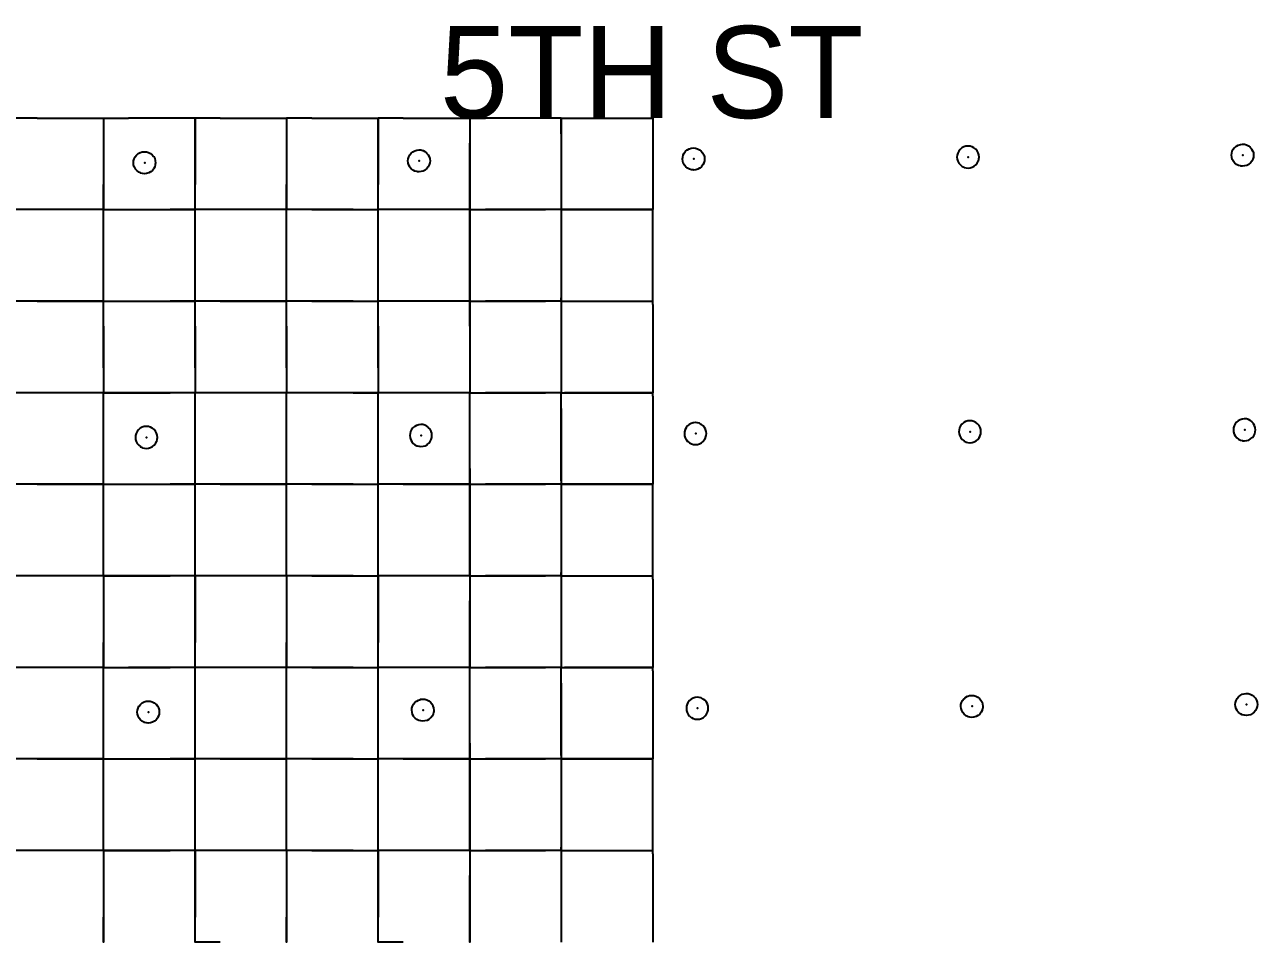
# Model space of a CAD drawing. Header units: metres. Extents: x 0 to 438, y -24 to 612.
# Drawn here: x 136.2 to 257.5, y 522.2 to 612.2 of the extents above; entities that cross this region are included whole.
import ezdxf

# ---------------------------------------------------------------- set-up
doc = ezdxf.new("R2010")
doc.units = ezdxf.units.M
for name, color, linetype in [('LAYER_01_CUT', 7, 'Continuous'), ('LAYER_04_GRID', 7, 'Continuous'), ('LAYER_05_LABELS', 7, 'Continuous')]:
    doc.layers.add(name, color=color, linetype=linetype)

msp = doc.modelspace()

# ---------------------------------------------------------------- linework, layer by layer
at = {"layer": 'LAYER_01_CUT'}
for points in [[(137.46, 603), (135, 603)], [(137.46, 603), (144, 603), (144, 600.54), (144, 594), (144, 596.46)], [(144, 603), (144, 596.46)], [(144, 603), (146.46, 603)], [(146.46, 594), (153, 594), (153, 600.54), (153, 603), (153, 596.46)], [(153, 603), (146.46, 603)], [(155.46, 603), (153, 603)], [(155.46, 603), (162, 603), (162, 600.54), (162, 594), (162, 596.46)], [(164.46, 603), (162, 603)], [(162, 603), (162, 596.46)], [(164.46, 594), (171, 594), (171, 600.54), (171, 603), (171, 596.46)], [(164.46, 603), (171, 603)], [(173.46, 603), (171, 603)], [(173.46, 603), (180, 603), (180, 595.55), (180, 594), (180, 600.54)], [(180, 603), (180, 600.54)], [(180, 603), (181.55, 603)], [(189, 603), (181.55, 603)], [(189, 601.45), (189, 603), (189, 594.33)], [(189, 603), (189.33, 603)], [(189.33, 603), (198, 603), (198, 602.67)], [(198, 602.67), (198, 594)], [(189, 601.45), (189, 594)], [(230.1, 599.16), (230.1, 599.17), (230.08, 599.37), (230.08, 599.38), (230.02, 599.57), (230.01, 599.58), (229.91, 599.77), (229.91, 599.78), (229.77, 599.94), (229.77, 599.94), (229.6, 600.07), (229.59, 600.08), (229.41, 600.17), (229.4, 600.18), (229.21, 600.23), (229.2, 600.23), (229.02, 600.25), (229.01, 600.25), (228.81, 600.23), (228.8, 600.23), (228.61, 600.17), (228.6, 600.16), (228.41, 600.06), (228.4, 600.06), (228.24, 599.92), (228.24, 599.92), (228.11, 599.75), (228.1, 599.74), (228.01, 599.56), (228, 599.55), (227.95, 599.36), (227.95, 599.35), (227.93, 599.16), (227.93, 599.16), (227.95, 598.96), (227.95, 598.95), (228.01, 598.75), (228.02, 598.75), (228.12, 598.56), (228.12, 598.55), (228.26, 598.39), (228.26, 598.39), (228.43, 598.25), (228.44, 598.25), (228.62, 598.16), (228.63, 598.15), (228.82, 598.1), (228.83, 598.1), (229.02, 598.08), (229.02, 598.08), (229.22, 598.1), (229.23, 598.1), (229.43, 598.16), (229.43, 598.17), (229.62, 598.27), (229.63, 598.27), (229.79, 598.41), (229.79, 598.41), (229.93, 598.58), (229.93, 598.58), (230.02, 598.77), (230.03, 598.78), (230.08, 598.97), (230.08, 598.98), (230.1, 599.16)], [(255.1, 599.93), (255.1, 599.94), (255.23, 600.1), (255.24, 600.11), (255.4, 600.25), (255.41, 600.25), (255.6, 600.35), (255.6, 600.35), (255.8, 600.41), (255.81, 600.41), (256.01, 600.43), (256.01, 600.43), (256.2, 600.42), (256.21, 600.42), (256.4, 600.36), (256.41, 600.36), (256.59, 600.27), (256.6, 600.26), (256.77, 600.13), (256.77, 600.12), (256.91, 599.96), (256.91, 599.95), (257.01, 599.77), (257.02, 599.76), (257.08, 599.57), (257.08, 599.56), (257.1, 599.36), (257.1, 599.35), (257.08, 599.16), (257.08, 599.16), (257.03, 598.96), (257.02, 598.96), (256.93, 598.77), (256.92, 598.76), (256.79, 598.6), (256.79, 598.59), (256.62, 598.46), (256.62, 598.45), (256.43, 598.35), (256.42, 598.35), (256.23, 598.29), (256.22, 598.29), (256.02, 598.27), (256.01, 598.27), (255.83, 598.28), (255.82, 598.29), (255.63, 598.34), (255.62, 598.34), (255.43, 598.44), (255.43, 598.44), (255.26, 598.57), (255.26, 598.58), (255.12, 598.74), (255.12, 598.75), (255.01, 598.93), (255.01, 598.94), (254.95, 599.14), (254.95, 599.14), (254.93, 599.34), (254.93, 599.35), (254.95, 599.54), (254.95, 599.55), (255, 599.74), (255.01, 599.75), (255.1, 599.93)], [(147.26, 597.83), (147.26, 597.83), (147.12, 597.99), (147.12, 598), (147.02, 598.19), (147.01, 598.19), (146.95, 598.39), (146.95, 598.4), (146.93, 598.6), (146.93, 598.61), (146.95, 598.79), (146.95, 598.8), (147, 598.99), (147.01, 599), (147.1, 599.18), (147.11, 599.19), (147.24, 599.36), (147.24, 599.36), (147.41, 599.5), (147.41, 599.5), (147.6, 599.6), (147.61, 599.61), (147.8, 599.67), (147.81, 599.67), (148.01, 599.69), (148.02, 599.69), (148.2, 599.67), (148.21, 599.67), (148.4, 599.62), (148.41, 599.61), (148.6, 599.52), (148.6, 599.51), (148.77, 599.38), (148.78, 599.38), (148.91, 599.22), (148.92, 599.21), (149.02, 599.02), (149.02, 599.02), (149.08, 598.82), (149.08, 598.81), (149.1, 598.61), (149.1, 598.6), (149.08, 598.42), (149.08, 598.41), (149.03, 598.22), (149.02, 598.21), (148.93, 598.03), (148.93, 598.02), (148.8, 597.85), (148.79, 597.85), (148.63, 597.71), (148.62, 597.71), (148.44, 597.61), (148.43, 597.6), (148.23, 597.54), (148.22, 597.54), (148.02, 597.52), (148.02, 597.52), (147.83, 597.54), (147.82, 597.54), (147.63, 597.59), (147.62, 597.6), (147.44, 597.69), (147.43, 597.7), (147.26, 597.83)], [(175.2, 599.86), (175.21, 599.86), (175.4, 599.8), (175.41, 599.8), (175.6, 599.71), (175.6, 599.7), (175.77, 599.57), (175.77, 599.56), (175.91, 599.4), (175.92, 599.39), (176.02, 599.21), (176.02, 599.2), (176.08, 599.01), (176.08, 599), (176.1, 598.8), (176.1, 598.79), (176.08, 598.6), (176.08, 598.6), (176.03, 598.4), (176.02, 598.4), (175.93, 598.21), (175.93, 598.21), (175.8, 598.04), (175.79, 598.03), (175.63, 597.9), (175.62, 597.89), (175.44, 597.79), (175.43, 597.79), (175.23, 597.73), (175.22, 597.73), (175.02, 597.71), (175.02, 597.71), (174.83, 597.72), (174.82, 597.73), (174.63, 597.78), (174.62, 597.78), (174.44, 597.88), (174.43, 597.88), (174.26, 598.01), (174.26, 598.02), (174.12, 598.18), (174.12, 598.19), (174.02, 598.37), (174.01, 598.38), (173.95, 598.58), (173.95, 598.59), (173.93, 598.78), (173.93, 598.79), (173.95, 598.98), (173.95, 598.99), (174, 599.18), (174.01, 599.19), (174.1, 599.37), (174.11, 599.38), (174.24, 599.54), (174.24, 599.55), (174.41, 599.69), (174.41, 599.69), (174.6, 599.79), (174.61, 599.79), (174.8, 599.85), (174.81, 599.85), (175.01, 599.87), (175.02, 599.87), (175.2, 599.86)], [(201.61, 599.98), (201.8, 600.04), (201.81, 600.04), (202.01, 600.06), (202.02, 600.06), (202.2, 600.05), (202.21, 600.04), (202.4, 599.99), (202.41, 599.99), (202.59, 599.89), (202.6, 599.89), (202.77, 599.76), (202.77, 599.75), (202.91, 599.59), (202.91, 599.58), (203.01, 599.4), (203.02, 599.39), (203.08, 599.19), (203.08, 599.18), (203.1, 598.99), (203.1, 598.98), (203.08, 598.79), (203.08, 598.78), (203.03, 598.59), (203.02, 598.58), (202.93, 598.4), (202.93, 598.39), (202.79, 598.23), (202.79, 598.22), (202.63, 598.08), (202.62, 598.08), (202.43, 597.98), (202.43, 597.98), (202.23, 597.92), (202.22, 597.92), (202.02, 597.89), (202.02, 597.9), (201.83, 597.91), (201.82, 597.91), (201.63, 597.97), (201.62, 597.97), (201.44, 598.06), (201.43, 598.07), (201.26, 598.2), (201.26, 598.21), (201.12, 598.37), (201.12, 598.37), (201.02, 598.56), (201.01, 598.57), (200.95, 598.76), (200.95, 598.77), (200.93, 598.97), (200.93, 598.98), (200.95, 599.17), (200.95, 599.17), (201, 599.36), (201.01, 599.37), (201.1, 599.56), (201.11, 599.56), (201.24, 599.73), (201.24, 599.74), (201.4, 599.87), (201.41, 599.88), (201.6, 599.98), (201.61, 599.98)], [(153, 594), (153, 596.46)], [(171, 594), (171, 596.46)], [(189, 594.33), (189, 594)], [(137.46, 594), (135, 594)], [(141.54, 594), (135, 594)], [(144, 594), (137.46, 594)], [(144, 594), (141.54, 594)], [(144, 591.54), (144, 594)], [(144, 587.46), (144, 594)], [(144, 594), (146.46, 594)], [(144, 594), (150.54, 594)], [(153, 594), (150.54, 594)], [(155.46, 594), (153, 594)], [(159.54, 594), (153, 594)], [(153, 591.54), (153, 594)], [(153, 587.46), (153, 594)], [(162, 594), (155.46, 594)], [(162, 594), (159.54, 594)], [(164.46, 594), (162, 594)], [(168.54, 594), (162, 594)], [(162, 591.54), (162, 594)], [(162, 587.46), (162, 594)], [(168.54, 594), (171, 594)], [(173.46, 594), (171, 594)], [(177.54, 594), (171, 594)], [(171, 591.54), (171, 594)], [(171, 587.46), (171, 594)], [(180, 594), (173.46, 594)], [(180, 594), (177.54, 594)], [(180, 591.54), (180, 594)], [(180, 594), (180, 586.55)], [(180, 594), (181.55, 594)], [(180, 594), (187.45, 594)], [(189, 594), (181.55, 594)], [(189, 594), (187.45, 594)], [(198, 584.67), (198, 585), (198, 593.67), (198, 594), (197.67, 594), (189, 594), (189, 592.45), (189, 585), (189, 583.45)], [(189, 594), (189, 585.33)], [(189, 594), (189.33, 594)], [(189.33, 594), (198, 594)], [(137.46, 585), (144, 585), (144, 591.54)], [(146.46, 585), (153, 585), (153, 591.54)], [(155.46, 585), (162, 585), (162, 591.54)], [(164.46, 585), (171, 585), (171, 591.54)], [(180, 586.55), (180, 585), (180, 591.54)], [(144, 585), (144, 587.46)], [(153, 585), (153, 587.46)], [(162, 585), (162, 587.46)], [(171, 585), (171, 587.46)], [(137.46, 585), (135, 585)], [(141.54, 585), (135, 585)], [(144, 585), (141.54, 585)], [(144, 582.54), (144, 585)], [(144, 578.46), (144, 585)], [(144, 585), (146.46, 585)], [(144, 585), (150.54, 585)], [(153, 585), (150.54, 585)], [(155.46, 585), (153, 585)], [(159.54, 585), (153, 585)], [(153, 582.54), (153, 585)], [(153, 578.46), (153, 585)], [(162, 585), (159.54, 585)], [(164.46, 585), (162, 585)], [(168.54, 585), (162, 585)], [(162, 582.54), (162, 585)], [(162, 578.46), (162, 585)], [(168.54, 585), (171, 585)], [(173.46, 585), (171, 585)], [(177.54, 585), (171, 585)], [(171, 582.54), (171, 585)], [(171, 578.46), (171, 585)], [(180, 585), (173.46, 585)], [(180, 585), (177.54, 585)], [(180, 582.54), (180, 585)], [(180, 585), (180, 577.55)], [(180, 585), (181.55, 585)], [(180, 585), (187.45, 585)], [(189, 585), (181.55, 585)], [(189, 585), (187.45, 585)], [(189, 585), (189, 585.33)], [(189, 585), (189, 576.33)], [(189, 585), (197.67, 585)], [(189, 585), (189.33, 585)], [(189.33, 585), (198, 585)], [(197.67, 585), (198, 585)], [(198, 584.67), (198, 576)], [(189, 583.45), (189, 576)], [(144, 582.54), (144, 576)], [(153, 582.54), (153, 576)], [(162, 582.54), (162, 576)], [(171, 582.54), (171, 576)], [(180, 582.54), (180, 576)], [(144, 578.46), (144, 576)], [(153, 578.46), (153, 576)], [(162, 578.46), (162, 576)], [(171, 578.46), (171, 576)], [(180, 577.55), (180, 576), (173.46, 576), (171, 576), (164.46, 576), (162, 576), (155.46, 576), (153, 576), (146.46, 576), (144, 576), (137.46, 576), (135, 576)], [(141.54, 576), (135, 576)], [(144, 576), (141.54, 576)], [(144, 573.54), (144, 576)], [(144, 569.46), (144, 576)], [(144, 576), (150.54, 576)], [(153, 576), (150.54, 576)], [(159.54, 576), (153, 576)], [(153, 573.54), (153, 576)], [(153, 569.46), (153, 576)], [(162, 576), (159.54, 576)], [(168.54, 576), (162, 576)], [(162, 573.54), (162, 576)], [(162, 569.46), (162, 576)], [(168.54, 576), (171, 576)], [(177.54, 576), (171, 576)], [(171, 573.54), (171, 576)], [(171, 569.46), (171, 576)], [(180, 576), (177.54, 576)], [(180, 568.55), (180, 576)], [(180, 573.54), (180, 576)], [(180, 576), (181.55, 576)], [(180, 576), (187.45, 576)], [(189, 576), (181.55, 576)], [(189, 576), (187.45, 576)], [(189, 576.33), (189, 576)], [(189, 574.45), (189, 576), (197.67, 576), (198, 576), (189.33, 576)], [(189, 567.33), (189, 576)], [(189, 576), (189.33, 576)], [(198, 575.67), (198, 576)], [(198, 575.67), (198, 567)], [(137.46, 567), (144, 567), (144, 573.54)], [(146.46, 567), (153, 567), (153, 573.54)], [(155.46, 567), (162, 567), (162, 573.54)], [(164.46, 567), (171, 567), (171, 573.54)], [(173.46, 567), (180, 567), (180, 573.54)], [(189, 574.45), (189, 567)], [(147.82, 570.59), (148.01, 570.54), (148.02, 570.54), (148.2, 570.52), (148.21, 570.52), (148.41, 570.54), (148.42, 570.54), (148.61, 570.6), (148.62, 570.61), (148.81, 570.71), (148.81, 570.71), (148.98, 570.85), (148.98, 570.85), (149.11, 571.02), (149.12, 571.03), (149.21, 571.21), (149.22, 571.22), (149.27, 571.41), (149.27, 571.42), (149.29, 571.61), (149.29, 571.61), (149.27, 571.81), (149.27, 571.82), (149.21, 572.02), (149.2, 572.02), (149.1, 572.21), (149.1, 572.22), (148.96, 572.38), (148.96, 572.38), (148.79, 572.52), (148.78, 572.52), (148.6, 572.61), (148.59, 572.62), (148.4, 572.67), (148.39, 572.67), (148.2, 572.69), (148.2, 572.69), (148, 572.67), (147.99, 572.67), (147.79, 572.61), (147.79, 572.6), (147.6, 572.5), (147.59, 572.5), (147.43, 572.36), (147.42, 572.36), (147.29, 572.19), (147.29, 572.19), (147.2, 572), (147.19, 571.99), (147.14, 571.8), (147.14, 571.79), (147.12, 571.61), (147.12, 571.6), (147.14, 571.4), (147.14, 571.39), (147.2, 571.2), (147.2, 571.19), (147.3, 571), (147.31, 571), (147.45, 570.83), (147.45, 570.83), (147.62, 570.7), (147.62, 570.69), (147.81, 570.6), (147.82, 570.59)], [(176.2, 572.2), (176.2, 572.21), (176.1, 572.4), (176.1, 572.4), (175.96, 572.56), (175.96, 572.57), (175.79, 572.7), (175.78, 572.71), (175.6, 572.8), (175.59, 572.8), (175.4, 572.86), (175.39, 572.86), (175.2, 572.87), (175.2, 572.88), (175, 572.85), (174.99, 572.85), (174.79, 572.79), (174.78, 572.79), (174.6, 572.69), (174.59, 572.69), (174.43, 572.55), (174.42, 572.54), (174.29, 572.38), (174.29, 572.37), (174.19, 572.19), (174.19, 572.18), (174.14, 571.99), (174.14, 571.98), (174.12, 571.79), (174.12, 571.78), (174.14, 571.59), (174.14, 571.58), (174.2, 571.38), (174.2, 571.37), (174.3, 571.19), (174.31, 571.18), (174.44, 571.02), (174.45, 571.01), (174.62, 570.88), (174.62, 570.88), (174.81, 570.78), (174.82, 570.78), (175.01, 570.73), (175.02, 570.73), (175.2, 570.71), (175.21, 570.71), (175.41, 570.73), (175.42, 570.73), (175.61, 570.79), (175.62, 570.79), (175.81, 570.89), (175.81, 570.9), (175.98, 571.03), (175.98, 571.04), (176.11, 571.21), (176.12, 571.21), (176.21, 571.4), (176.22, 571.41), (176.27, 571.6), (176.27, 571.6), (176.29, 571.79), (176.29, 571.8), (176.27, 572), (176.27, 572.01), (176.2, 572.2)], [(203.28, 571.98), (203.29, 571.99), (203.26, 572.18), (203.26, 572.19), (203.2, 572.39), (203.2, 572.4), (203.1, 572.58), (203.1, 572.59), (202.96, 572.75), (202.95, 572.76), (202.79, 572.89), (202.78, 572.89), (202.6, 572.99), (202.59, 572.99), (202.4, 573.04), (202.39, 573.05), (202.2, 573.06), (202.19, 573.06), (202, 573.04), (201.99, 573.04), (201.79, 572.98), (201.78, 572.98), (201.6, 572.88), (201.59, 572.87), (201.43, 572.74), (201.42, 572.73), (201.29, 572.57), (201.29, 572.56), (201.19, 572.37), (201.19, 572.37), (201.14, 572.17), (201.13, 572.17), (201.12, 571.98), (201.12, 571.97), (201.14, 571.77), (201.14, 571.76), (201.2, 571.57), (201.2, 571.56), (201.3, 571.38), (201.31, 571.37), (201.44, 571.21), (201.45, 571.2), (201.62, 571.07), (201.62, 571.06), (201.81, 570.97), (201.82, 570.97), (202.01, 570.91), (202.01, 570.91), (202.2, 570.9), (202.21, 570.9), (202.41, 570.92), (202.42, 570.92), (202.61, 570.98), (202.62, 570.98), (202.8, 571.08), (202.81, 571.08), (202.97, 571.22), (202.98, 571.23), (203.11, 571.39), (203.12, 571.4), (203.21, 571.58), (203.21, 571.59), (203.27, 571.78), (203.27, 571.79), (203.28, 571.98)], [(228.14, 571.95), (228.2, 571.75), (228.2, 571.75), (228.3, 571.56), (228.31, 571.55), (228.44, 571.39), (228.45, 571.39), (228.62, 571.26), (228.62, 571.25), (228.81, 571.16), (228.81, 571.15), (229.01, 571.1), (229.01, 571.1), (229.2, 571.08), (229.21, 571.08), (229.41, 571.1), (229.42, 571.1), (229.61, 571.16), (229.62, 571.17), (229.8, 571.27), (229.81, 571.27), (229.97, 571.41), (229.98, 571.41), (230.11, 571.58), (230.12, 571.59), (230.21, 571.77), (230.21, 571.78), (230.27, 571.97), (230.27, 571.98), (230.28, 572.16), (230.28, 572.17), (230.26, 572.37), (230.26, 572.38), (230.2, 572.58), (230.2, 572.58), (230.1, 572.77), (230.1, 572.78), (229.96, 572.94), (229.95, 572.94), (229.79, 573.07), (229.78, 573.08), (229.6, 573.17), (229.59, 573.18), (229.4, 573.23), (229.39, 573.23), (229.2, 573.25), (229.19, 573.25), (229, 573.23), (228.99, 573.23), (228.79, 573.17), (228.78, 573.16), (228.6, 573.06), (228.59, 573.06), (228.43, 572.92), (228.42, 572.92), (228.29, 572.75), (228.29, 572.74), (228.19, 572.56), (228.19, 572.55), (228.14, 572.36), (228.13, 572.35), (228.12, 572.17), (228.12, 572.16), (228.14, 571.96), (228.14, 571.95)], [(256.62, 571.35), (256.8, 571.45), (256.81, 571.46), (256.97, 571.59), (256.98, 571.6), (257.11, 571.77), (257.12, 571.77), (257.21, 571.96), (257.21, 571.96), (257.27, 572.16), (257.27, 572.16), (257.28, 572.35), (257.28, 572.36), (257.26, 572.56), (257.26, 572.57), (257.2, 572.76), (257.2, 572.77), (257.1, 572.95), (257.1, 572.96), (256.96, 573.12), (256.95, 573.13), (256.79, 573.26), (256.78, 573.27), (256.6, 573.36), (256.59, 573.36), (256.4, 573.42), (256.39, 573.42), (256.2, 573.43), (256.19, 573.43), (256, 573.41), (255.99, 573.41), (255.79, 573.35), (255.78, 573.35), (255.6, 573.25), (255.59, 573.25), (255.43, 573.11), (255.42, 573.1), (255.29, 572.94), (255.29, 572.93), (255.19, 572.75), (255.19, 572.74), (255.14, 572.55), (255.13, 572.54), (255.12, 572.35), (255.12, 572.34), (255.14, 572.15), (255.14, 572.14), (255.2, 571.94), (255.2, 571.93), (255.3, 571.75), (255.31, 571.74), (255.44, 571.58), (255.45, 571.57), (255.61, 571.44), (255.62, 571.44), (255.81, 571.34), (255.81, 571.34), (256.01, 571.29), (256.01, 571.28), (256.2, 571.27), (256.21, 571.27), (256.41, 571.29), (256.42, 571.29), (256.61, 571.35), (256.62, 571.35)], [(144, 567), (144, 569.46)], [(153, 567), (153, 569.46)], [(162, 567), (162, 569.46)], [(171, 567), (171, 569.46)], [(180, 568.55), (180, 567)], [(137.46, 567), (135, 567)], [(141.54, 567), (135, 567)], [(144, 567), (141.54, 567)], [(144, 564.54), (144, 567)], [(144, 560.46), (144, 567)], [(144, 567), (146.46, 567)], [(144, 567), (150.54, 567)], [(153, 567), (150.54, 567)], [(155.46, 567), (153, 567)], [(159.54, 567), (153, 567)], [(153, 564.54), (153, 567)], [(153, 560.46), (153, 567)], [(162, 567), (159.54, 567)], [(164.46, 567), (162, 567)], [(168.54, 567), (162, 567)], [(162, 564.54), (162, 567)], [(162, 560.46), (162, 567)], [(168.54, 567), (171, 567)], [(173.46, 567), (171, 567)], [(177.54, 567), (171, 567)], [(171, 564.54), (171, 567)], [(171, 560.46), (171, 567)], [(180, 567), (177.54, 567)], [(180, 564.54), (180, 567)], [(180, 567), (180, 559.55)], [(180, 567), (181.55, 567)], [(180, 567), (187.45, 567)], [(189, 567), (181.55, 567)], [(189, 567), (187.45, 567)], [(189, 567.33), (189, 567)], [(198, 557.67), (198, 558), (198, 566.67), (198, 567), (197.67, 567), (189, 567), (189, 565.45), (189, 558), (189, 556.45)], [(189, 567), (189, 558.33)], [(189, 567), (189.33, 567)], [(189.33, 567), (198, 567)], [(137.46, 549), (135, 549), (135, 555.54), (135, 558), (135, 564.54)], [(146.46, 558), (144, 558), (144, 564.54)], [(155.46, 549), (153, 549), (153, 555.54), (153, 558), (153, 564.54)], [(164.46, 558), (162, 558), (162, 564.54)], [(173.46, 549), (171, 549), (171, 555.54), (171, 558), (171, 564.54)], [(180, 559.55), (180, 558), (180, 564.54)], [(144, 558), (144, 560.46)], [(153, 558), (153, 560.46)], [(162, 558), (162, 560.46)], [(171, 558), (171, 560.46)], [(137.46, 558), (135, 558)], [(141.54, 558), (135, 558)], [(144, 558), (137.46, 558)], [(144, 558), (141.54, 558)], [(144, 558), (144, 555.54)], [(144, 558), (144, 551.46)], [(144, 558), (150.54, 558)], [(153, 558), (146.46, 558)], [(153, 558), (150.54, 558)], [(155.46, 558), (153, 558)], [(159.54, 558), (153, 558)], [(153, 558), (153, 551.46)], [(162, 558), (155.46, 558)], [(162, 558), (159.54, 558)], [(168.54, 558), (162, 558)], [(162, 558), (162, 555.54)], [(162, 558), (162, 551.46)], [(164.46, 558), (171, 558)], [(168.54, 558), (171, 558)], [(173.46, 558), (171, 558)], [(177.54, 558), (171, 558)], [(171, 558), (171, 551.46)], [(180, 558), (173.46, 558)], [(180, 558), (177.54, 558)], [(180, 558), (180, 550.55)], [(180, 558), (180, 555.54)], [(180, 558), (181.55, 558)], [(180, 558), (187.45, 558)], [(189, 558), (181.55, 558)], [(189, 558), (187.45, 558)], [(189, 558), (189, 558.33)], [(189, 558), (189, 549.33)], [(189, 558), (197.67, 558)], [(189, 558), (189.33, 558)], [(189.33, 558), (198, 558)], [(197.67, 558), (198, 558)], [(198, 557.67), (198, 549)], [(144, 555.54), (144, 549), (144, 551.46)], [(162, 555.54), (162, 549), (162, 551.46)], [(180, 550.55), (180, 549), (180, 555.54)], [(189, 556.45), (189, 549)], [(153, 549), (153, 551.46)], [(171, 549), (171, 551.46)], [(189, 549.33), (189, 549)], [(141.54, 549), (135, 549)], [(144, 549), (137.46, 549)], [(144, 549), (141.54, 549)], [(144, 546.54), (144, 549)], [(144, 542.46), (144, 549)], [(144, 549), (146.46, 549)], [(144, 549), (150.54, 549)], [(153, 549), (146.46, 549)], [(153, 549), (150.54, 549)], [(159.54, 549), (153, 549)], [(153, 546.54), (153, 549)], [(153, 542.46), (153, 549)], [(162, 549), (155.46, 549)], [(162, 549), (159.54, 549)], [(164.46, 549), (162, 549)], [(168.54, 549), (162, 549)], [(162, 546.54), (162, 549)], [(162, 542.46), (162, 549)], [(164.46, 549), (171, 549)], [(168.54, 549), (171, 549)], [(177.54, 549), (171, 549)], [(171, 546.54), (171, 549)], [(171, 542.46), (171, 549)], [(180, 549), (173.46, 549)], [(180, 549), (177.54, 549)], [(180, 541.55), (180, 549)], [(180, 546.54), (180, 549)], [(180, 549), (181.55, 549)], [(180, 549), (187.45, 549)], [(189, 549), (181.55, 549)], [(189, 549), (187.45, 549)], [(189, 547.45), (189, 549), (197.67, 549), (198, 549), (189.33, 549)], [(189, 540.33), (189, 549)], [(189, 549), (189.33, 549)], [(198, 548.67), (198, 549)], [(198, 548.67), (198, 540)], [(189, 547.45), (189, 540)], [(137.46, 540), (144, 540), (144, 546.54)], [(146.46, 540), (153, 540), (153, 546.54)], [(149.4, 544.22), (149.4, 544.21), (149.3, 544.03), (149.3, 544.02), (149.17, 543.85), (149.16, 543.85), (149, 543.71), (148.99, 543.71), (148.81, 543.61), (148.8, 543.6), (148.6, 543.54), (148.6, 543.54), (148.4, 543.52), (148.39, 543.52), (148.2, 543.54), (148.19, 543.54), (148, 543.59), (148, 543.6), (147.81, 543.69), (147.8, 543.7), (147.64, 543.83), (147.63, 543.83), (147.49, 544), (147.49, 544), (147.39, 544.19), (147.39, 544.2), (147.33, 544.39), (147.33, 544.4), (147.31, 544.6), (147.31, 544.61), (147.32, 544.79), (147.32, 544.8), (147.38, 544.99), (147.38, 545), (147.47, 545.19), (147.48, 545.19), (147.61, 545.36), (147.62, 545.36), (147.78, 545.5), (147.79, 545.51), (147.97, 545.61), (147.98, 545.61), (148.18, 545.67), (148.18, 545.67), (148.38, 545.69), (148.39, 545.69), (148.58, 545.67), (148.58, 545.67), (148.78, 545.62), (148.78, 545.61), (148.97, 545.52), (148.98, 545.52), (149.14, 545.39), (149.15, 545.38), (149.28, 545.22), (149.29, 545.21), (149.39, 545.02), (149.39, 545.02), (149.45, 544.82), (149.45, 544.81), (149.47, 544.61), (149.47, 544.61), (149.46, 544.42), (149.45, 544.41), (149.4, 544.22)], [(155.46, 540), (162, 540), (162, 546.54)], [(164.46, 540), (171, 540), (171, 546.54)], [(173.46, 540), (180, 540), (180, 546.54)], [(174.47, 545.37), (174.48, 545.38), (174.61, 545.55), (174.62, 545.55), (174.78, 545.69), (174.79, 545.69), (174.97, 545.79), (174.98, 545.79), (175.18, 545.85), (175.18, 545.86), (175.38, 545.88), (175.39, 545.88), (175.58, 545.86), (175.58, 545.86), (175.78, 545.8), (175.78, 545.8), (175.97, 545.71), (175.98, 545.7), (176.14, 545.57), (176.15, 545.57), (176.28, 545.4), (176.29, 545.4), (176.39, 545.21), (176.39, 545.2), (176.45, 545.01), (176.45, 545), (176.47, 544.8), (176.47, 544.79), (176.46, 544.61), (176.45, 544.6), (176.4, 544.41), (176.4, 544.4), (176.3, 544.21), (176.3, 544.21), (176.17, 544.04), (176.16, 544.03), (176, 543.9), (175.99, 543.89), (175.81, 543.79), (175.8, 543.79), (175.6, 543.73), (175.6, 543.73), (175.4, 543.71), (175.39, 543.71), (175.2, 543.73), (175.19, 543.73), (175, 543.78), (175, 543.78), (174.81, 543.88), (174.8, 543.88), (174.64, 544.01), (174.63, 544.02), (174.49, 544.18), (174.49, 544.19), (174.39, 544.37), (174.39, 544.38), (174.33, 544.58), (174.33, 544.59), (174.31, 544.79), (174.31, 544.79), (174.32, 544.98), (174.32, 544.99), (174.38, 545.18), (174.38, 545.19), (174.47, 545.37)], [(201.49, 544.38), (201.49, 544.37), (201.63, 544.21), (201.64, 544.2), (201.8, 544.07), (201.81, 544.06), (201.99, 543.97), (202, 543.97), (202.19, 543.91), (202.2, 543.91), (202.39, 543.9), (202.4, 543.9), (202.59, 543.92), (202.6, 543.92), (202.8, 543.98), (202.81, 543.98), (202.99, 544.08), (203, 544.08), (203.16, 544.22), (203.17, 544.23), (203.3, 544.39), (203.3, 544.4), (203.4, 544.58), (203.4, 544.59), (203.45, 544.78), (203.46, 544.79), (203.47, 544.98), (203.47, 544.99), (203.45, 545.19), (203.45, 545.19), (203.39, 545.39), (203.39, 545.4), (203.29, 545.58), (203.28, 545.59), (203.15, 545.75), (203.14, 545.76), (202.98, 545.89), (202.97, 545.89), (202.78, 545.99), (202.78, 545.99), (202.58, 546.04), (202.58, 546.05), (202.39, 546.06), (202.38, 546.06), (202.18, 546.04), (202.17, 546.04), (201.98, 545.98), (201.97, 545.98), (201.79, 545.88), (201.78, 545.87), (201.62, 545.74), (201.61, 545.73), (201.48, 545.57), (201.47, 545.56), (201.38, 545.37), (201.38, 545.37), (201.32, 545.17), (201.32, 545.17), (201.31, 544.98), (201.31, 544.97), (201.33, 544.77), (201.33, 544.76), (201.39, 544.57), (201.39, 544.56), (201.49, 544.38)], [(228.62, 545.92), (228.78, 546.06), (228.79, 546.06), (228.97, 546.16), (228.98, 546.17), (229.17, 546.23), (229.18, 546.23), (229.38, 546.25), (229.39, 546.25), (229.58, 546.23), (229.58, 546.23), (229.77, 546.18), (229.78, 546.17), (229.97, 546.08), (229.97, 546.08), (230.14, 545.94), (230.15, 545.94), (230.28, 545.78), (230.29, 545.77), (230.39, 545.58), (230.39, 545.58), (230.45, 545.38), (230.45, 545.37), (230.47, 545.17), (230.47, 545.17), (230.46, 544.98), (230.45, 544.97), (230.4, 544.78), (230.4, 544.77), (230.3, 544.59), (230.3, 544.58), (230.17, 544.41), (230.16, 544.41), (230, 544.27), (229.99, 544.27), (229.81, 544.17), (229.8, 544.16), (229.6, 544.1), (229.59, 544.1), (229.4, 544.08), (229.39, 544.08), (229.2, 544.1), (229.19, 544.1), (229, 544.15), (228.99, 544.16), (228.81, 544.25), (228.8, 544.26), (228.64, 544.39), (228.63, 544.39), (228.49, 544.56), (228.49, 544.56), (228.39, 544.75), (228.39, 544.76), (228.33, 544.95), (228.33, 544.96), (228.3, 545.16), (228.31, 545.17), (228.32, 545.35), (228.32, 545.36), (228.38, 545.55), (228.38, 545.56), (228.47, 545.75), (228.48, 545.75), (228.61, 545.92), (228.62, 545.92)], [(255.32, 545.15), (255.3, 545.34), (255.3, 545.35), (255.32, 545.54), (255.32, 545.55), (255.38, 545.74), (255.38, 545.75), (255.47, 545.93), (255.48, 545.94), (255.61, 546.1), (255.61, 546.11), (255.78, 546.25), (255.78, 546.25), (255.97, 546.35), (255.98, 546.35), (256.17, 546.41), (256.18, 546.41), (256.38, 546.44), (256.39, 546.43), (256.57, 546.42), (256.58, 546.42), (256.77, 546.36), (256.78, 546.36), (256.97, 546.27), (256.97, 546.26), (257.14, 546.13), (257.15, 546.12), (257.28, 545.96), (257.29, 545.96), (257.39, 545.77), (257.39, 545.76), (257.45, 545.57), (257.45, 545.56), (257.47, 545.36), (257.47, 545.35), (257.45, 545.16), (257.45, 545.16), (257.4, 544.97), (257.4, 544.96), (257.3, 544.77), (257.3, 544.77), (257.17, 544.6), (257.16, 544.59), (257, 544.46), (256.99, 544.45), (256.81, 544.35), (256.8, 544.35), (256.6, 544.29), (256.59, 544.29), (256.39, 544.27), (256.39, 544.27), (256.2, 544.29), (256.19, 544.29), (256, 544.34), (255.99, 544.34), (255.81, 544.44), (255.8, 544.44), (255.63, 544.57), (255.63, 544.58), (255.49, 544.74), (255.49, 544.75), (255.39, 544.93), (255.39, 544.94), (255.33, 545.14), (255.32, 545.15)], [(144, 540), (144, 542.46)], [(153, 540), (153, 542.46)], [(162, 540), (162, 542.46)], [(171, 540), (171, 542.46)], [(180, 541.55), (180, 540)], [(137.46, 540), (135, 540)], [(141.54, 540), (135, 540)], [(144, 540), (141.54, 540)], [(144, 537.54), (144, 540)], [(144, 533.46), (144, 540)], [(144, 540), (146.46, 540)], [(144, 540), (150.54, 540)], [(153, 540), (150.54, 540)], [(155.46, 540), (153, 540)], [(159.54, 540), (153, 540)], [(153, 537.54), (153, 540)], [(153, 533.46), (153, 540)], [(162, 540), (159.54, 540)], [(164.46, 540), (162, 540)], [(168.54, 540), (162, 540)], [(162, 537.54), (162, 540)], [(162, 533.46), (162, 540)], [(168.54, 540), (171, 540)], [(173.46, 540), (171, 540)], [(177.54, 540), (171, 540)], [(171, 537.54), (171, 540)], [(171, 533.46), (171, 540)], [(180, 540), (177.54, 540)], [(180, 537.54), (180, 540)], [(180, 540), (180, 532.55)], [(180, 540), (181.55, 540)], [(180, 540), (187.45, 540)], [(189, 540), (181.55, 540)], [(189, 540), (187.45, 540)], [(189, 540.33), (189, 540)], [(198, 530.67), (198, 531), (198, 539.67), (198, 540), (197.67, 540), (189, 540), (189, 538.45), (189, 531), (189, 529.45)], [(189, 540), (189, 531.33)], [(189, 540), (189.33, 540)], [(189.33, 540), (198, 540)], [(146.46, 531), (144, 531), (144, 537.54)], [(155.46, 522), (153, 522), (153, 528.54), (153, 531), (153, 537.54)], [(164.46, 531), (162, 531), (162, 537.54)], [(173.46, 522), (171, 522), (171, 528.54), (171, 531), (171, 537.54)], [(180, 532.55), (180, 531), (180, 537.54)], [(144, 531), (144, 533.46)], [(153, 531), (153, 533.46)], [(162, 531), (162, 533.46)], [(171, 531), (171, 533.46)], [(189, 531), (189, 531.33)], [(137.46, 531), (135, 531)], [(141.54, 531), (135, 531)], [(144, 531), (137.46, 531)], [(144, 531), (141.54, 531)], [(144, 531), (144, 528.54)], [(144, 531), (144, 524.46)], [(144, 531), (150.54, 531)], [(153, 531), (146.46, 531)], [(153, 531), (150.54, 531)], [(155.46, 531), (153, 531)], [(159.54, 531), (153, 531)], [(153, 531), (153, 524.46)], [(162, 531), (155.46, 531)], [(162, 531), (159.54, 531)], [(168.54, 531), (162, 531)], [(162, 531), (162, 528.54)], [(162, 531), (162, 524.46)], [(164.46, 531), (171, 531)], [(168.54, 531), (171, 531)], [(173.46, 531), (171, 531)], [(177.54, 531), (171, 531)], [(171, 531), (171, 524.46)], [(180, 531), (173.46, 531)], [(180, 531), (177.54, 531)], [(180, 531), (180, 523.55)], [(180, 531), (180, 528.54)], [(180, 531), (181.55, 531)], [(180, 531), (187.45, 531)], [(189, 531), (181.55, 531)], [(189, 531), (187.45, 531)], [(189, 531), (189, 522.33)], [(189, 531), (197.67, 531)], [(189, 531), (189.33, 531)], [(189.33, 531), (198, 531)], [(197.67, 531), (198, 531)], [(198, 530.67), (198, 522)], [(189, 529.45), (189, 522)], [(144, 528.54), (144, 522), (144, 524.46)], [(162, 528.54), (162, 522), (162, 524.46)], [(180, 523.55), (180, 522), (180, 528.54)], [(153, 522), (153, 524.46)], [(171, 522), (171, 524.46)], [(189, 522.33), (189, 522)]]:
    msp.add_lwpolyline(points, dxfattribs=at)
at = {"layer": 'LAYER_04_GRID'}
for p in [(202.04, 598.98), (229.04, 599.16), (256.04, 599.35), (148.04, 598.61), (175.04, 598.79), (256.23, 572.35), (148.23, 571.61), (175.23, 571.79), (202.23, 571.98), (229.23, 572.17), (148.42, 544.61), (175.42, 544.79), (202.42, 544.98), (229.42, 545.17), (256.41, 545.35)]:
    msp.add_point(p, dxfattribs=at)

# ---------------------------------------------------------------- texts
at = {"layer": 'LAYER_05_LABELS'}
msp.add_text('5TH ST', height=9.045, dxfattribs=at).set_placement((177.07, 603))

doc.saveas('drawing.dxf')
